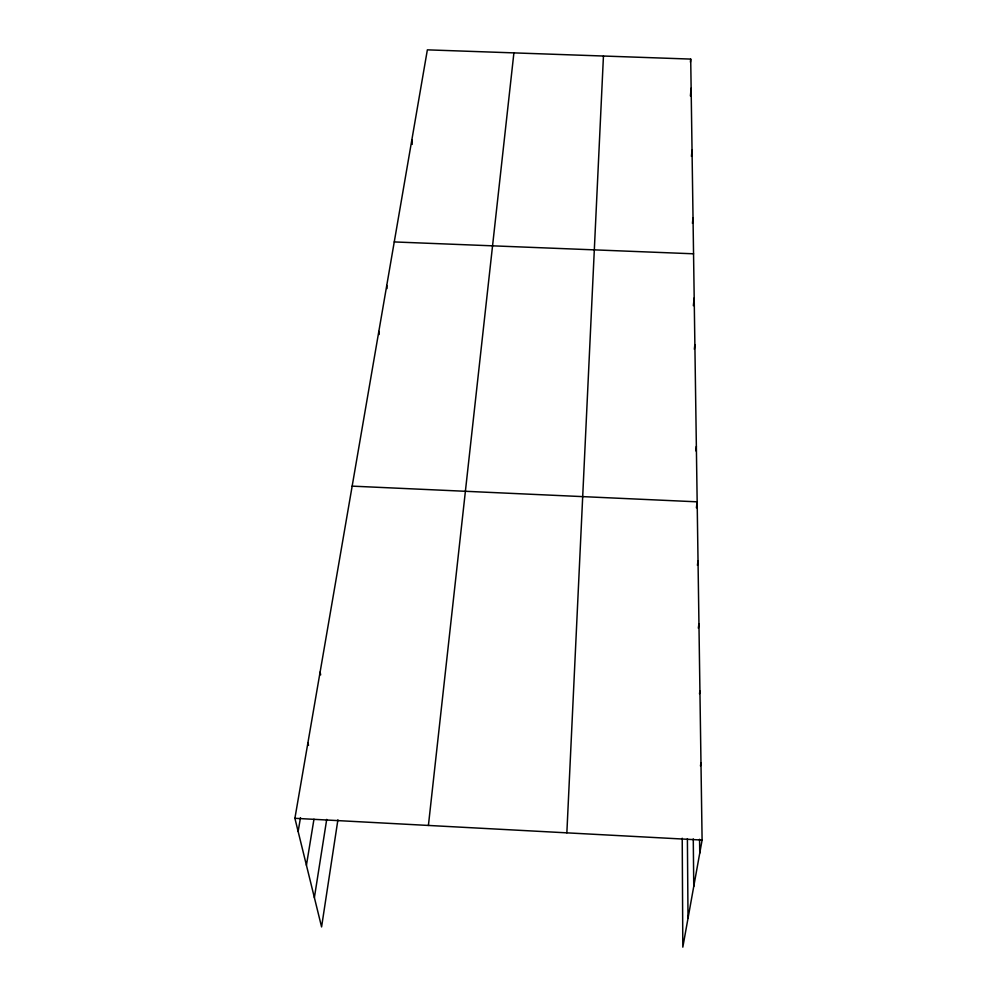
<?xml version="1.0" encoding="UTF-8"?>
<svg xmlns="http://www.w3.org/2000/svg" width="997" height="997" viewBox="0 0 997 997"><rect width="100%" height="100%" fill="white"/><g stroke="black" fill="none" stroke-linecap="round" stroke-linejoin="round"><path stroke-width="1.5" d="M566.857 832.844L603.447 56.031M690.423 62.163L690.709 59.085L427.364 49.85L294.9 818.313L321.582 926.923L337.908 819.833M690.41 95.924L691.133 88.21M691.432 156.379L692.043 150.186M692.441 223.353L693.027 217.72M693.351 305.705L694.186 297.966M428.411 825.454L513.904 52.891M694.348 349.249L694.872 344.626M695.794 450.843L696.355 446.307M696.392 507.809L697.165 501.827L352.165 486.137M697.426 565.299L698.025 560.887M698.324 628.147L698.947 623.823M699.495 693.825L699.919 691.021M314.379 897.612L326.717 819.397M306.428 865.246L313.968 819.198M700.467 765.945L700.966 762.929M298.14 831.473L300.483 817.677M690.709 59.085L702.1 840.072L682.82 947.15L682.222 838.228M394.251 241.935L693.551 253.799M294.9 818.313L702.1 840.072M307.948 742.64L308.534 745.382M320.112 672.053L320.66 674.882M378.835 331.415L379.159 334.506M386.749 285.454L387.048 288.557M411.873 139.754L412.21 144.403M699.57 839.287L699.757 853.058M693.264 838.888L693.762 886.37M687.394 838.664L688.017 918.274"/></g></svg>
